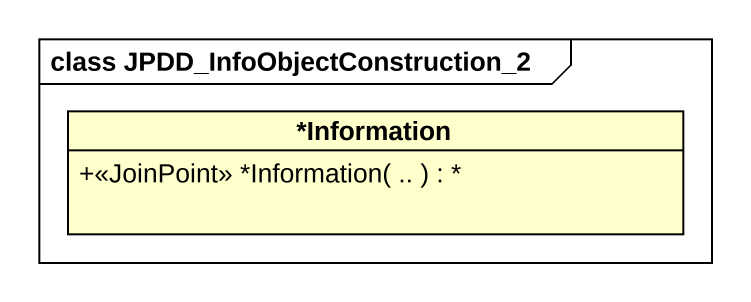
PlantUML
@startuml
mainframe class JPDD_InfoObjectConstruction_2
hide circle
hide empty members
skinparam classAttributeIconSize 0
class "*Information" as Information {
  +<<JoinPoint>> *Information( .. ) : *
}
@enduml
